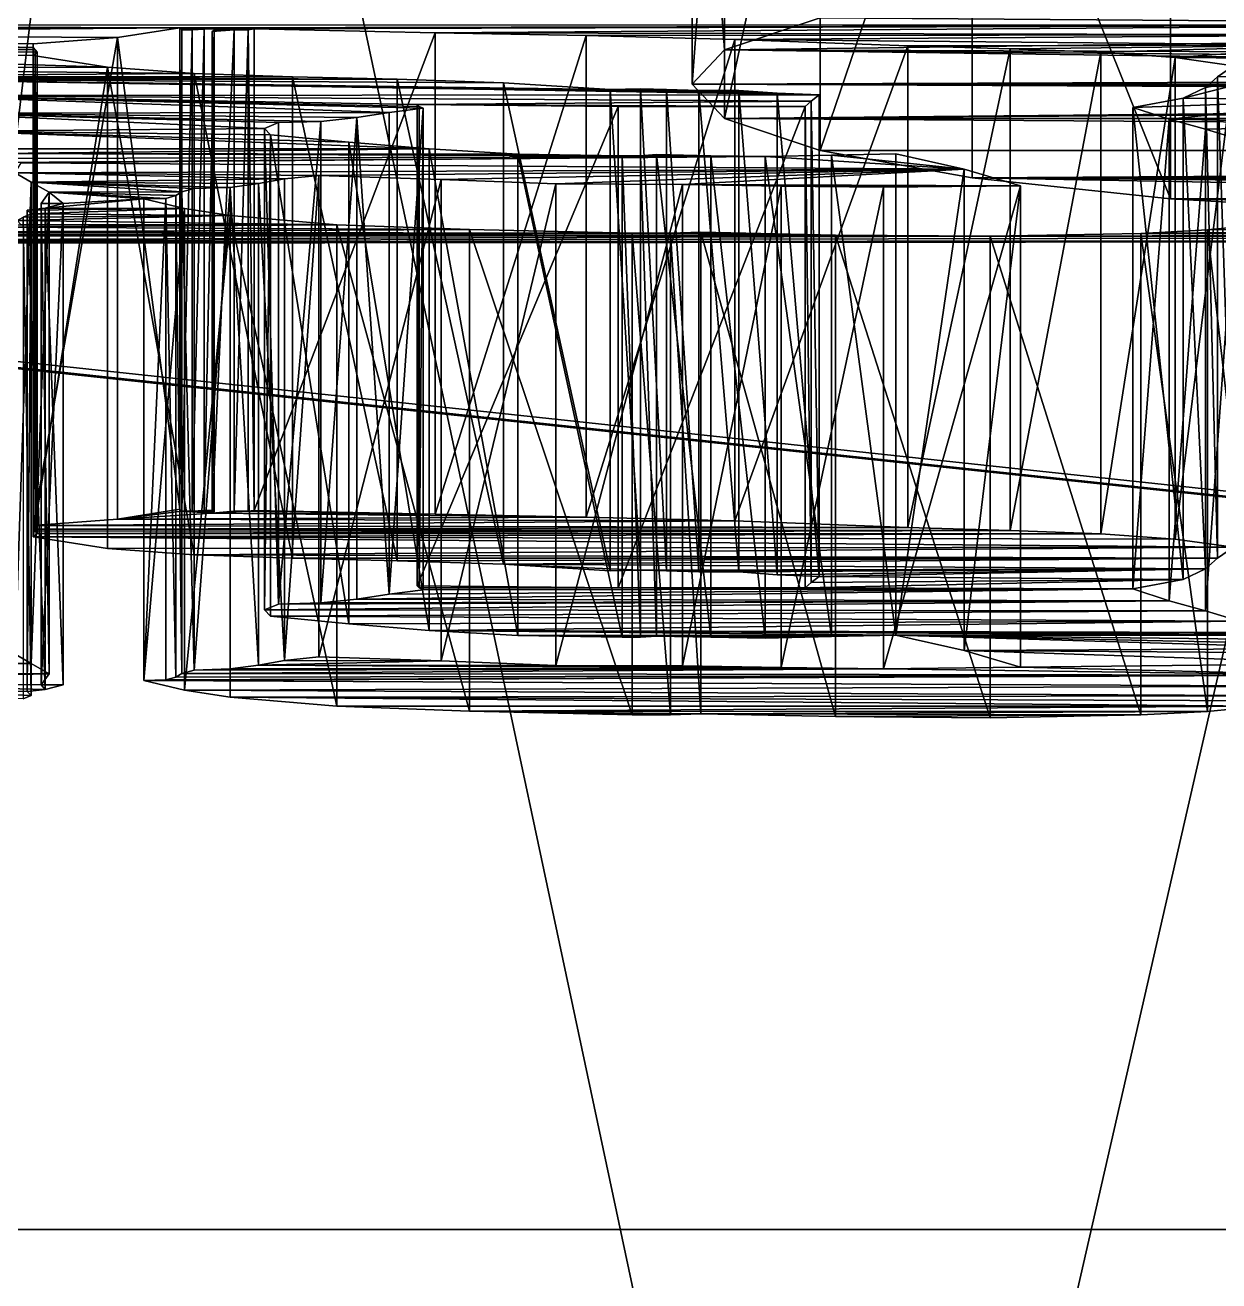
# Model space of a CAD drawing. Extents: x -48.5 to 48.5, y -27 to 68.5.
# Drawn here: x -9.855 to -6.111, y 57.419 to 61.358 of the extents above; entities that cross this region are included whole.
import ezdxf

# ---------------------------------------------------------------- set-up
doc = ezdxf.new("R2010")
doc.units = 0
doc.header["$MEASUREMENT"] = 0
doc.layers.add('STL2DXF', color=7, linetype='Continuous')

msp = doc.modelspace()

# ---------------------------------------------------------------- linework, layer by layer
at = {"layer": 'STL2DXF'}
for points in [[(-7.2769, 54.2352), (-4.756, 65.2507, 75), (-9.46, 64.5057, 75)], [(-4.756, 65.2507, 75), (-7.2769, 54.2352), (-3.6585, 54.8083)], [(-10.8156, 53.287), (-9.46, 64.5057, 75), (-14.0603, 63.2731, 75)], [(-9.46, 64.5057, 75), (-10.8156, 53.287), (-7.2769, 54.2352)], [(-7.6609, 61.2809, 34.2535), (-7.7631, 62.6587, 33.2766), (-7.6609, 62.7664, 34.0455)], [(-7.6609, 62.7664, 34.0455), (-7.3612, 61.3812, 34.97), (-7.6609, 61.2809, 34.2535)], [(-7.7631, 61.1732, 33.4845), (-7.6609, 62.5511, 32.5076), (-7.7631, 62.6587, 33.2766)], [(-7.7631, 62.6587, 33.2766), (-7.6609, 61.2809, 34.2535), (-7.7631, 61.1732, 33.4845)], [(-7.6609, 62.5511, 32.5076), (-7.7631, 61.1732, 33.4845), (-7.6609, 61.0656, 32.7156)], [(-7.6609, 61.0656, 32.7156), (-7.3612, 62.4507, 31.791), (-7.6609, 62.5511, 32.5076)], [(-7.3612, 62.4507, 31.791), (-7.6609, 61.0656, 32.7156), (-7.3612, 60.9652, 31.999)], [(-7.3612, 60.9652, 31.999), (-6.8845, 62.3646, 31.1757), (-7.3612, 62.4507, 31.791)], [(-6.8845, 62.3646, 31.1757), (-7.3612, 60.9652, 31.999), (-6.8845, 60.8791, 31.3837)], [(-6.2631, 60.813, 30.9115), (-6.8845, 62.3646, 31.1757), (-6.8845, 60.8791, 31.3837)], [(-6.8845, 62.3646, 31.1757), (-6.2631, 60.813, 30.9115), (-6.2631, 62.2985, 30.7036)], [(-5.5396, 60.7714, 30.6147), (-6.2631, 62.2985, 30.7036), (-6.2631, 60.813, 30.9115)], [(-6.2631, 62.2985, 30.7036), (-5.5396, 60.7714, 30.6147), (-5.5396, 62.2569, 30.4068)], [(-2.5981, 61.3465, 34.7225), (-7.3612, 61.3812, 34.97), (-2.8978, 61.4468, 35.439)], [(-2.5981, 61.3465, 34.7225), (-7.6609, 61.2809, 34.2535), (-7.3612, 61.3812, 34.97)], [(2.4215, 61.3611, 23.8275), (-5.2141, 61.3576, 23.8025), (-12.1624, 61.3585, 23.8088)], [(-9.3692, 61.3497, 23.7463), (-11.896, 61.3497, 23.7463), (-12.1624, 61.3585, 23.8088)], [(-9.3692, 61.3497, 23.7463), (-12.1624, 61.3585, 23.8088), (-5.2141, 61.3576, 23.8025)], [(-9.3692, 61.3497, 23.7463), (-11.6769, 61.3322, 23.6214), (-11.896, 61.3497, 23.7463)], [(-9.5646, 61.3191, 23.5278), (-11.6769, 61.3322, 23.6214), (-9.3692, 61.3497, 23.7463)], [(-9.8294, 61.2877, 23.303), (-11.3238, 61.2815, 23.2593), (-11.6769, 61.3322, 23.6214)], [(-9.8294, 61.2877, 23.303), (-11.6769, 61.3322, 23.6214), (-9.8294, 61.299, 23.3841)], [(-9.8294, 61.299, 23.3841), (-11.6769, 61.3322, 23.6214), (-9.5646, 61.3191, 23.5278)], [(-9.3692, 59.8395, 23.9578), (-9.5646, 61.3191, 23.5278), (-9.3692, 61.3497, 23.7463)], [(-5.2141, 61.3576, 23.8025), (-9.1359, 61.3462, 23.7213), (-9.3692, 61.3497, 23.7463)], [(-9.3692, 61.3497, 23.7463), (-9.3313, 61.3436, 23.7026), (-9.3629, 61.3436, 23.7026)], [(-9.3313, 61.3436, 23.7026), (-9.3692, 61.3497, 23.7463), (-9.2935, 61.3454, 23.7151)], [(-9.2935, 61.3454, 23.7151), (-9.3692, 61.3497, 23.7463), (-9.262, 61.3462, 23.7213)], [(-9.262, 61.3462, 23.7213), (-9.3692, 61.3497, 23.7463), (-9.1359, 61.3462, 23.7213)], [(-9.3629, 61.3436, 23.7026), (-9.3692, 59.8395, 23.9578), (-9.3692, 61.3497, 23.7463)], [(-9.3692, 59.8395, 23.9578), (-9.3629, 61.3436, 23.7026), (-9.3629, 59.8333, 23.914)], [(-9.3313, 61.3436, 23.7026), (-9.3629, 59.8333, 23.914), (-9.3629, 61.3436, 23.7026)], [(-9.3629, 59.8333, 23.914), (-9.3313, 61.3436, 23.7026), (-9.3313, 59.8333, 23.914)], [(-9.2935, 61.3454, 23.7151), (-9.3313, 59.8333, 23.914), (-9.3313, 61.3436, 23.7026)], [(-9.3313, 59.8333, 23.914), (-9.2935, 61.3454, 23.7151), (-9.2935, 59.8351, 23.9265)], [(-9.262, 61.3462, 23.7213), (-9.2935, 59.8351, 23.9265), (-9.2935, 61.3454, 23.7151)], [(-9.2935, 59.8351, 23.9265), (-9.262, 61.3462, 23.7213), (-9.262, 59.836, 23.9328)], [(-9.262, 61.3419, 23.6901), (-9.1989, 61.3436, 23.7026), (-9.2683, 61.3375, 23.6589)], [(-9.1989, 61.3436, 23.7026), (-9.2683, 59.8272, 23.8703), (-9.2683, 61.3375, 23.6589)], [(-9.2683, 59.8272, 23.8703), (-9.1989, 61.3436, 23.7026), (-9.1989, 59.8333, 23.914)], [(-9.2683, 61.3375, 23.6589), (-9.262, 59.8316, 23.9016), (-9.262, 61.3419, 23.6901)], [(-9.262, 59.8316, 23.9016), (-9.2683, 61.3375, 23.6589), (-9.2683, 59.8272, 23.8703)], [(-9.1989, 61.3436, 23.7026), (-9.262, 61.3419, 23.6901), (-9.262, 61.3462, 23.7213)], [(-9.1989, 61.3436, 23.7026), (-9.262, 61.3462, 23.7213), (-9.1548, 61.3436, 23.7026)], [(-9.1548, 61.3436, 23.7026), (-9.262, 61.3462, 23.7213), (-9.1359, 61.3462, 23.7213)], [(-9.262, 61.3419, 23.6901), (-9.262, 59.836, 23.9328), (-9.262, 61.3462, 23.7213)], [(-9.262, 59.836, 23.9328), (-9.262, 61.3419, 23.6901), (-9.262, 59.8316, 23.9016)], [(-9.1548, 61.3436, 23.7026), (-9.1989, 59.8333, 23.914), (-9.1989, 61.3436, 23.7026)], [(-9.1989, 59.8333, 23.914), (-9.1548, 61.3436, 23.7026), (-9.1548, 59.8333, 23.914)], [(-9.1359, 59.836, 23.9328), (-9.1548, 61.3436, 23.7026), (-9.1359, 61.3462, 23.7213)], [(-9.1548, 61.3436, 23.7026), (-9.1359, 59.836, 23.9328), (-9.1548, 59.8333, 23.914)], [(-5.2141, 61.3576, 23.8025), (-8.5684, 61.334, 23.6339), (-9.1359, 61.3462, 23.7213)], [(-8.5684, 61.334, 23.6339), (-9.1359, 59.836, 23.9328), (-9.1359, 61.3462, 23.7213)], [(-9.1359, 59.836, 23.9328), (-8.5684, 61.334, 23.6339), (-8.5684, 59.8237, 23.8454)], [(-5.5041, 61.3279, 23.5902), (-8.5684, 61.334, 23.6339), (-5.2141, 61.3576, 23.8025)], [(-5.5041, 61.3279, 23.5902), (-8.0955, 61.3252, 23.5715), (-8.5684, 61.334, 23.6339)], [(-8.0955, 61.3252, 23.5715), (-8.5684, 59.8237, 23.8454), (-8.5684, 61.334, 23.6339)], [(-5.5041, 61.3279, 23.5902), (-7.6289, 61.313, 23.4841), (-8.0955, 61.3252, 23.5715)], [(-2.1213, 61.2604, 34.1071), (-7.6609, 61.2809, 34.2535), (-2.5981, 61.3465, 34.7225)], [(-5.7185, 61.2947, 23.3529), (-7.6289, 61.313, 23.4841), (-5.5041, 61.3279, 23.5902)], [(-9.8231, 61.2807, 23.253), (-11.3238, 61.2815, 23.2593), (-9.8294, 61.2877, 23.303)], [(-9.5646, 61.3191, 23.5278), (-9.8294, 59.7888, 23.5956), (-9.8294, 61.299, 23.3841)], [(-9.8294, 59.7888, 23.5956), (-9.5646, 61.3191, 23.5278), (-9.5646, 59.8089, 23.7392)], [(-9.8294, 59.7888, 23.5956), (-9.8294, 61.2877, 23.303), (-9.8294, 61.299, 23.3841)], [(-9.8294, 59.7774, 23.5144), (-9.8231, 61.2807, 23.253), (-9.8294, 61.2877, 23.303)], [(-9.8294, 61.2877, 23.303), (-9.8294, 59.7888, 23.5956), (-9.8294, 59.7774, 23.5144)], [(-9.5646, 61.3191, 23.5278), (-9.3692, 59.8395, 23.9578), (-9.5646, 59.8089, 23.7392)], [(-8.5684, 59.8237, 23.8454), (-8.0955, 61.3252, 23.5715), (-8.0955, 59.815, 23.7829)], [(-7.6289, 61.313, 23.4841), (-8.0955, 59.815, 23.7829), (-8.0955, 61.3252, 23.5715)], [(-8.0955, 59.815, 23.7829), (-7.6289, 61.313, 23.4841), (-7.6289, 59.8027, 23.6955)], [(-7.0867, 61.2929, 23.3404), (-7.6289, 59.8027, 23.6955), (-7.6289, 61.313, 23.4841)], [(-5.7185, 61.2947, 23.3529), (-7.0867, 61.2929, 23.3404), (-7.6289, 61.313, 23.4841)], [(-7.6289, 59.8027, 23.6955), (-7.0867, 61.2929, 23.3404), (-7.0867, 59.7826, 23.5519)], [(-5.7185, 61.2947, 23.3529), (-6.7651, 61.2833, 23.2717), (-7.0867, 61.2929, 23.3404)], [(-6.7651, 61.2833, 23.2717), (-7.0867, 59.7826, 23.5519), (-7.0867, 61.2929, 23.3404)], [(-5.7185, 61.2947, 23.3529), (-6.4814, 61.2728, 23.1968), (-6.7651, 61.2833, 23.2717)], [(-5.7185, 61.2947, 23.3529), (-6.2481, 61.2562, 23.0782), (-6.4814, 61.2728, 23.1968)], [(-5.8635, 61.2536, 23.0594), (-6.2481, 61.2562, 23.0782), (-5.7185, 61.2947, 23.3529)], [(-9.5962, 61.2265, 22.8659), (-11.0211, 61.2238, 22.8471), (-11.3238, 61.2815, 23.2593)], [(-9.5962, 61.2265, 22.8659), (-11.3238, 61.2815, 23.2593), (-9.8294, 61.2632, 23.1281)], [(-9.8294, 61.2632, 23.1281), (-11.3238, 61.2815, 23.2593), (-9.8168, 61.2737, 23.2031)], [(-9.8168, 61.2737, 23.2031), (-11.3238, 61.2815, 23.2593), (-9.8231, 61.2807, 23.253)], [(-9.8231, 61.2807, 23.253), (-9.8294, 59.7774, 23.5144), (-9.8231, 59.7704, 23.4645)], [(-9.8168, 59.7634, 23.4145), (-9.8294, 61.2632, 23.1281), (-9.8168, 61.2737, 23.2031)], [(-9.8294, 61.2632, 23.1281), (-9.8168, 59.7634, 23.4145), (-9.8294, 59.7529, 23.3396)], [(-9.8294, 59.7529, 23.3396), (-9.5962, 61.2265, 22.8659), (-9.8294, 61.2632, 23.1281)], [(-9.8231, 59.7704, 23.4645), (-9.8168, 61.2737, 23.2031), (-9.8231, 61.2807, 23.253)], [(-9.8168, 61.2737, 23.2031), (-9.8231, 59.7704, 23.4645), (-9.8168, 59.7634, 23.4145)], [(-1.5, 61.1943, 33.635), (-7.7631, 61.1732, 33.4845), (-7.6609, 61.2809, 34.2535)], [(-1.5, 61.1943, 33.635), (-7.6609, 61.2809, 34.2535), (-1.815, 61.2278, 33.8743)], [(-1.815, 61.2278, 33.8743), (-7.6609, 61.2809, 34.2535), (-2.1213, 61.2604, 34.1071)], [(-7.0867, 59.7826, 23.5519), (-6.7651, 61.2833, 23.2717), (-6.7651, 59.773, 23.4832)], [(-6.4814, 61.2728, 23.1968), (-6.7651, 59.773, 23.4832), (-6.7651, 61.2833, 23.2717)], [(-6.7651, 59.773, 23.4832), (-6.4814, 61.2728, 23.1968), (-6.4814, 59.7625, 23.4083)], [(-6.2481, 61.2562, 23.0782), (-6.4814, 59.7625, 23.4083), (-6.4814, 61.2728, 23.1968)], [(-6.4814, 59.7625, 23.4083), (-6.2481, 61.2562, 23.0782), (-6.2481, 59.7459, 23.2896)], [(-6.0653, 61.2308, 22.8971), (-6.2481, 59.7459, 23.2896), (-6.2481, 61.2562, 23.0782)], [(-5.8635, 61.2536, 23.0594), (-6.0653, 61.2308, 22.8971), (-6.2481, 61.2562, 23.0782)], [(-9.325, 61.2064, 22.7223), (-11.0211, 61.2238, 22.8471), (-9.5962, 61.2265, 22.8659)], [(-9.325, 61.2064, 22.7223), (-10.8588, 61.1963, 22.6504), (-11.0211, 61.2238, 22.8471)], [(-9.5962, 61.2265, 22.8659), (-9.8294, 59.7529, 23.3396), (-9.5962, 59.7162, 23.0773)], [(-9.325, 59.6961, 22.9337), (-9.5962, 61.2265, 22.8659), (-9.5962, 59.7162, 23.0773)], [(-9.5962, 61.2265, 22.8659), (-9.325, 59.6961, 22.9337), (-9.325, 61.2064, 22.7223)], [(-6.2481, 59.7459, 23.2896), (-6.0653, 61.2308, 22.8971), (-6.0653, 59.7206, 23.1085)], [(-5.9455, 61.1994, 22.6723), (-6.1157, 61.1959, 22.6473), (-6.0653, 61.2308, 22.8971)], [(-6.1157, 61.1959, 22.6473), (-6.0653, 59.7206, 23.1085), (-6.0653, 61.2308, 22.8971)], [(-9.0161, 61.1959, 22.6473), (-10.8588, 61.1963, 22.6504), (-9.325, 61.2064, 22.7223)], [(-10.3591, 61.188, 22.5911), (-10.8588, 61.1963, 22.6504), (-8.6882, 61.188, 22.5911)], [(-8.6882, 61.188, 22.5911), (-10.8588, 61.1963, 22.6504), (-9.0161, 61.1959, 22.6473)], [(-7.3641, 61.139, 22.2414), (-10.233, 61.1373, 22.229), (-10.3591, 61.188, 22.5911)], [(-7.3641, 61.139, 22.2414), (-10.3591, 61.188, 22.5911), (-7.4965, 61.1443, 22.2789)], [(-7.4965, 61.1443, 22.2789), (-10.3591, 61.188, 22.5911), (-8.0199, 61.1565, 22.3663)], [(-8.0199, 61.1565, 22.3663), (-10.3591, 61.188, 22.5911), (-8.354, 61.1775, 22.5162)], [(-8.354, 61.1775, 22.5162), (-10.3591, 61.188, 22.5911), (-8.6882, 61.188, 22.5911)], [(-9.0161, 59.6856, 22.8588), (-9.325, 61.2064, 22.7223), (-9.325, 59.6961, 22.9337)], [(-9.325, 61.2064, 22.7223), (-9.0161, 59.6856, 22.8588), (-9.0161, 61.1959, 22.6473)], [(-8.6882, 59.6777, 22.8026), (-9.0161, 61.1959, 22.6473), (-9.0161, 59.6856, 22.8588)], [(-9.0161, 61.1959, 22.6473), (-8.6882, 59.6777, 22.8026), (-8.6882, 61.188, 22.5911)], [(-8.354, 59.6672, 22.7276), (-8.6882, 61.188, 22.5911), (-8.6882, 59.6777, 22.8026)], [(-8.6882, 61.188, 22.5911), (-8.354, 59.6672, 22.7276), (-8.354, 61.1775, 22.5162)], [(-8.0199, 59.6463, 22.5778), (-8.354, 61.1775, 22.5162), (-8.354, 59.6672, 22.7276)], [(-8.354, 61.1775, 22.5162), (-8.0199, 59.6463, 22.5778), (-8.0199, 61.1565, 22.3663)], [(-1.1332, 61.1732, 33.4845), (-7.7631, 61.1732, 33.4845), (-1.5, 61.1943, 33.635)], [(-7.7631, 61.1732, 33.4845), (0, 61.1385, 33.2369), (-7.6609, 61.0656, 32.7156)], [(0, 61.1385, 33.2369), (-7.7631, 61.1732, 33.4845), (-0.7765, 61.1527, 33.3382)], [(-0.7765, 61.1527, 33.3382), (-7.7631, 61.1732, 33.4845), (-1.1332, 61.1732, 33.4845)], [(7.6609, 61.0656, 32.7156), (-7.6609, 61.0656, 32.7156), (7.7631, 61.1732, 33.4845)], [(7.7631, 61.1732, 33.4845), (-7.6609, 61.0656, 32.7156), (0, 61.1385, 33.2369)], [(-5.6869, 61.1242, 22.1353), (-6.2229, 61.1294, 22.1728), (-5.9455, 61.1994, 22.6723)], [(-5.9455, 61.1994, 22.6723), (-6.2229, 61.1294, 22.1728), (-6.1535, 61.1627, 22.41)], [(-5.9455, 61.1994, 22.6723), (-6.1535, 61.1627, 22.41), (-6.1157, 61.1959, 22.6473)], [(-6.1535, 61.1627, 22.41), (-6.1157, 59.6856, 22.8588), (-6.1157, 61.1959, 22.6473)], [(-6.0653, 59.7206, 23.1085), (-6.1157, 61.1959, 22.6473), (-6.1157, 59.6856, 22.8588)], [(-7.3893, 61.1198, 22.1041), (-10.233, 61.1373, 22.229), (-7.3641, 61.139, 22.2414)], [(-8.7134, 61.084, 21.8481), (-10.151, 61.0822, 21.8356), (-10.233, 61.1373, 22.229)], [(-8.7134, 61.084, 21.8481), (-10.233, 61.1373, 22.229), (-8.6062, 61.0971, 21.9417)], [(-8.6062, 61.0971, 21.9417), (-10.233, 61.1373, 22.229), (-8.6189, 61.1032, 21.9854)], [(-8.6189, 61.1032, 21.9854), (-10.233, 61.1373, 22.229), (-8.6252, 61.1093, 22.0291)], [(-8.6252, 61.1093, 22.0291), (-10.233, 61.1373, 22.229), (-7.3893, 61.1198, 22.1041)], [(-8.0199, 61.1565, 22.3663), (-7.9253, 59.648, 22.5903), (-7.9253, 61.1583, 22.3788)], [(-7.8433, 61.1565, 22.3663), (-8.0199, 61.1565, 22.3663), (-7.9253, 61.1583, 22.3788)], [(-7.9253, 59.648, 22.5903), (-8.0199, 61.1565, 22.3663), (-8.0199, 59.6463, 22.5778)], [(-7.4965, 61.1443, 22.2789), (-8.0199, 61.1565, 22.3663), (-7.7424, 61.153, 22.3414)], [(-8.0199, 61.1565, 22.3663), (-7.8433, 61.1565, 22.3663), (-7.7424, 61.153, 22.3414)], [(-7.8433, 59.6463, 22.5778), (-7.9253, 61.1583, 22.3788), (-7.9253, 59.648, 22.5903)], [(-7.9253, 61.1583, 22.3788), (-7.8433, 59.6463, 22.5778), (-7.8433, 61.1565, 22.3663)], [(-7.7424, 59.6428, 22.5528), (-7.8433, 61.1565, 22.3663), (-7.8433, 59.6463, 22.5778)], [(-7.8433, 61.1565, 22.3663), (-7.7424, 59.6428, 22.5528), (-7.7424, 61.153, 22.3414)], [(-7.6163, 59.6428, 22.5528), (-7.7424, 61.153, 22.3414), (-7.7424, 59.6428, 22.5528)], [(-7.7424, 61.153, 22.3414), (-7.6163, 59.6428, 22.5528), (-7.6163, 61.153, 22.3414)], [(-7.6163, 61.153, 22.3414), (-7.4965, 61.1443, 22.2789), (-7.7424, 61.153, 22.3414)], [(-7.4965, 59.634, 22.4903), (-7.6163, 61.153, 22.3414), (-7.6163, 59.6428, 22.5528)], [(-7.6163, 61.153, 22.3414), (-7.4965, 59.634, 22.4903), (-7.4965, 61.1443, 22.2789)], [(-7.3641, 59.6288, 22.4529), (-7.4965, 61.1443, 22.2789), (-7.4965, 59.634, 22.4903)], [(-7.4965, 61.1443, 22.2789), (-7.3641, 59.6288, 22.4529), (-7.3641, 61.139, 22.2414)], [(-7.3641, 59.6288, 22.4529), (-7.3893, 61.1198, 22.1041), (-7.3641, 61.139, 22.2414)], [(-6.2229, 61.1294, 22.1728), (-6.1535, 59.6524, 22.6215), (-6.1535, 61.1627, 22.41)], [(-6.1157, 59.6856, 22.8588), (-6.1535, 61.1627, 22.41), (-6.1535, 59.6524, 22.6215)], [(-8.6062, 61.0971, 21.9417), (-8.7134, 59.5737, 22.0595), (-8.7134, 61.084, 21.8481)], [(-8.7134, 59.5737, 22.0595), (-8.6062, 61.0971, 21.9417), (-8.6062, 59.5868, 22.1532)], [(-7.4083, 61.1032, 21.9854), (-8.6252, 61.1093, 22.0291), (-7.3893, 61.1198, 22.1041)], [(-7.9946, 61.1032, 21.9854), (-8.6252, 59.5991, 22.2406), (-8.6252, 61.1093, 22.0291)], [(-8.6252, 59.5991, 22.2406), (-8.6189, 61.1032, 21.9854), (-8.6252, 61.1093, 22.0291)], [(-8.6252, 61.1093, 22.0291), (-7.4083, 61.1032, 21.9854), (-7.9946, 61.1032, 21.9854)], [(-8.6252, 59.5991, 22.2406), (-7.9946, 61.1032, 21.9854), (-7.9946, 59.5929, 22.1969)], [(-8.6189, 61.1032, 21.9854), (-8.6252, 59.5991, 22.2406), (-8.6189, 59.5929, 22.1969)], [(-8.6189, 59.5929, 22.1969), (-8.6062, 61.0971, 21.9417), (-8.6189, 61.1032, 21.9854)], [(-8.6062, 61.0971, 21.9417), (-8.6189, 59.5929, 22.1969), (-8.6062, 59.5868, 22.1532)], [(-7.4083, 61.1032, 21.9854), (-7.9946, 59.5929, 22.1969), (-7.9946, 61.1032, 21.9854)], [(-7.9946, 59.5929, 22.1969), (-7.4083, 61.1032, 21.9854), (-7.4083, 59.5929, 22.1969)], [(-7.3893, 59.6095, 22.3155), (-7.4083, 61.1032, 21.9854), (-7.3893, 61.1198, 22.1041)], [(-7.4083, 61.1032, 21.9854), (-7.3893, 59.6095, 22.3155), (-7.4083, 59.5929, 22.1969)], [(-7.3893, 61.1198, 22.1041), (-7.3641, 59.6288, 22.4529), (-7.3893, 59.6095, 22.3155)], [(-5.6869, 61.1242, 22.1353), (-6.3805, 61.0997, 21.9605), (-6.2229, 61.1294, 22.1728)], [(-6.3805, 61.0997, 21.9605), (-6.2229, 59.6192, 22.3842), (-6.2229, 61.1294, 22.1728)], [(-5.6869, 61.1242, 22.1353), (-6.267, 61.063, 21.6982), (-6.3805, 61.0997, 21.9605)], [(-6.267, 61.063, 21.6982), (-6.3805, 59.5894, 22.1719), (-6.3805, 61.0997, 21.9605)], [(-6.2229, 59.6192, 22.3842), (-6.3805, 61.0997, 21.9605), (-6.3805, 59.5894, 22.1719)], [(-5.4474, 61.0464, 21.5795), (-6.267, 61.063, 21.6982), (-5.6869, 61.1242, 22.1353)], [(-6.1535, 59.6524, 22.6215), (-6.2229, 61.1294, 22.1728), (-6.2229, 59.6192, 22.3842)], [(-8.8143, 61.0682, 21.7357), (-10.151, 61.0822, 21.8356), (-8.7134, 61.084, 21.8481)], [(-9.1044, 61.0341, 21.4921), (-10.0627, 61.0254, 21.4297), (-10.151, 61.0822, 21.8356)], [(-9.1044, 61.0341, 21.4921), (-10.151, 61.0822, 21.8356), (-9.0602, 61.0525, 21.6233)], [(-9.0602, 61.0525, 21.6233), (-10.151, 61.0822, 21.8356), (-8.9278, 61.056, 21.6482)], [(-8.9278, 61.056, 21.6482), (-10.151, 61.0822, 21.8356), (-8.8143, 61.0682, 21.7357)], [(-9.0602, 59.5422, 21.8347), (-9.1044, 61.0341, 21.4921), (-9.0602, 61.0525, 21.6233)], [(-8.9278, 61.056, 21.6482), (-9.0602, 59.5422, 21.8347), (-9.0602, 61.0525, 21.6233)], [(-9.0602, 59.5422, 21.8347), (-8.9278, 61.056, 21.6482), (-8.9278, 59.5457, 21.8597)], [(-8.8143, 61.0682, 21.7357), (-8.9278, 59.5457, 21.8597), (-8.9278, 61.056, 21.6482)], [(-8.9278, 59.5457, 21.8597), (-8.8143, 61.0682, 21.7357), (-8.8143, 59.558, 21.9471)], [(-8.7134, 59.5737, 22.0595), (-8.8143, 61.0682, 21.7357), (-8.7134, 61.084, 21.8481)], [(-8.8143, 61.0682, 21.7357), (-8.7134, 59.5737, 22.0595), (-8.8143, 59.558, 21.9471)], [(7.3612, 60.9652, 31.999), (-7.3612, 60.9652, 31.999), (-7.6609, 61.0656, 32.7156)], [(7.3612, 60.9652, 31.999), (-7.6609, 61.0656, 32.7156), (7.6609, 61.0656, 32.7156)], [(-6.3805, 59.5894, 22.1719), (-6.267, 61.063, 21.6982), (-6.267, 59.5527, 21.9096)], [(-5.4474, 61.0464, 21.5795), (-6.1535, 61.0315, 21.4734), (-6.267, 61.063, 21.6982)], [(-6.1535, 61.0315, 21.4734), (-6.267, 59.5527, 21.9096), (-6.267, 61.063, 21.6982)], [(-9.0854, 61.014, 21.3485), (-10.0627, 61.0254, 21.4297), (-9.1044, 61.0341, 21.4921)], [(-8.5873, 60.9695, 21.0301), (-9.9366, 60.9695, 21.0301), (-10.0627, 61.0254, 21.4297)], [(-8.5873, 60.9695, 21.0301), (-10.0627, 61.0254, 21.4297), (-8.8395, 60.9904, 21.1799)], [(-8.8395, 60.9904, 21.1799), (-10.0627, 61.0254, 21.4297), (-9.0854, 61.014, 21.3485)], [(-9.1044, 59.5239, 21.7036), (-9.0854, 61.014, 21.3485), (-9.1044, 61.0341, 21.4921)], [(-9.1044, 61.0341, 21.4921), (-9.0602, 59.5422, 21.8347), (-9.1044, 59.5239, 21.7036)], [(-9.0854, 61.014, 21.3485), (-9.1044, 59.5239, 21.7036), (-9.0854, 59.5038, 21.5599)], [(-8.8395, 59.4802, 21.3914), (-9.0854, 61.014, 21.3485), (-9.0854, 59.5038, 21.5599)], [(-9.0854, 61.014, 21.3485), (-8.8395, 59.4802, 21.3914), (-8.8395, 60.9904, 21.1799)], [(-6.267, 59.5527, 21.9096), (-6.1535, 61.0315, 21.4734), (-6.1535, 59.5212, 21.6848)], [(-5.4474, 61.0464, 21.5795), (-6.0463, 60.9992, 21.2424), (-6.1535, 61.0315, 21.4734)], [(-6.0463, 60.9992, 21.2424), (-6.1535, 59.5212, 21.6848), (-6.1535, 61.0315, 21.4734)], [(-8.5873, 59.4592, 21.2415), (-8.8395, 60.9904, 21.1799), (-8.8395, 59.4802, 21.3914)], [(-8.8395, 60.9904, 21.1799), (-8.5873, 59.4592, 21.2415), (-8.5873, 60.9695, 21.0301)], [(-6.1535, 59.5212, 21.6848), (-6.0463, 60.9992, 21.2424), (-6.0463, 59.4889, 21.4538)], [(-8.3099, 60.9537, 20.9177), (-9.9429, 60.9555, 20.9301), (-8.5873, 60.9695, 21.0301)], [(-8.5873, 60.9695, 21.0301), (-9.9429, 60.9555, 20.9301), (-9.9366, 60.9695, 21.0301)], [(-9.9429, 60.9555, 20.9301), (-7.5344, 60.9458, 20.8615), (-9.9366, 60.9397, 20.8177)], [(-7.5344, 60.9458, 20.8615), (-9.9429, 60.9555, 20.9301), (-7.982, 60.9485, 20.8802)], [(-7.982, 60.9485, 20.8802), (-9.9429, 60.9555, 20.9301), (-8.3099, 60.9537, 20.9177)], [(-7.5344, 60.9458, 20.8615), (-9.9114, 60.9275, 20.7303), (-9.9366, 60.9397, 20.8177)], [(-7.5344, 60.9458, 20.8615), (-9.8673, 60.9257, 20.7178), (-9.9114, 60.9275, 20.7303)], [(-6.9102, 60.9065, 20.5805), (-9.8673, 60.9257, 20.7178), (-7.5344, 60.9458, 20.8615)], [(-8.3099, 59.4434, 21.1291), (-8.5873, 60.9695, 21.0301), (-8.5873, 59.4592, 21.2415)], [(-8.5873, 60.9695, 21.0301), (-8.3099, 59.4434, 21.1291), (-8.3099, 60.9537, 20.9177)], [(-7.982, 59.4382, 21.0916), (-8.3099, 60.9537, 20.9177), (-8.3099, 59.4434, 21.1291)], [(-8.3099, 60.9537, 20.9177), (-7.982, 59.4382, 21.0916), (-7.982, 60.9485, 20.8802)], [(-7.982, 60.9485, 20.8802), (-7.7046, 60.9485, 20.8802), (-7.5344, 60.9458, 20.8615)], [(-7.7046, 60.9485, 20.8802), (-7.982, 60.9485, 20.8802), (-7.9253, 60.9485, 20.8802)], [(-7.9253, 59.4382, 21.0916), (-7.982, 60.9485, 20.8802), (-7.982, 59.4382, 21.0916)], [(-7.982, 60.9485, 20.8802), (-7.9253, 59.4382, 21.0916), (-7.9253, 60.9485, 20.8802)], [(-7.9253, 60.9485, 20.8802), (-7.8748, 59.4417, 21.1166), (-7.8748, 60.952, 20.9052)], [(-7.7046, 60.9485, 20.8802), (-7.9253, 60.9485, 20.8802), (-7.8748, 60.952, 20.9052)], [(-7.8748, 59.4417, 21.1166), (-7.9253, 60.9485, 20.8802), (-7.9253, 59.4382, 21.0916)], [(-7.7046, 59.4382, 21.0916), (-7.8748, 60.952, 20.9052), (-7.8748, 59.4417, 21.1166)], [(-7.8748, 60.952, 20.9052), (-7.7046, 59.4382, 21.0916), (-7.7046, 60.9485, 20.8802)], [(-7.5344, 59.4356, 21.0729), (-7.7046, 60.9485, 20.8802), (-7.7046, 59.4382, 21.0916)], [(-7.7046, 60.9485, 20.8802), (-7.5344, 59.4356, 21.0729), (-7.5344, 60.9458, 20.8615)], [(-6.9102, 60.9065, 20.5805), (-7.5344, 60.9458, 20.8615), (-7.3263, 60.9502, 20.8927)], [(-7.5344, 60.9458, 20.8615), (-7.3263, 59.4399, 21.1041), (-7.3263, 60.9502, 20.8927)], [(-7.3263, 59.4399, 21.1041), (-7.5344, 60.9458, 20.8615), (-7.5344, 59.4356, 21.0729)], [(7.3612, 60.9652, 31.999), (-6.8845, 60.8791, 31.3837), (-7.3612, 60.9652, 31.999)], [(-7.3263, 60.9502, 20.8927), (-7.1245, 59.4443, 21.1353), (-7.1245, 60.9546, 20.9239)], [(-6.9102, 60.9065, 20.5805), (-7.3263, 60.9502, 20.8927), (-7.1245, 60.9546, 20.9239)], [(-7.1245, 59.4443, 21.1353), (-7.3263, 60.9502, 20.8927), (-7.3263, 59.4399, 21.1041)], [(-7.1245, 59.4443, 21.1353), (-6.9102, 60.9065, 20.5805), (-7.1245, 60.9546, 20.9239)], [(6.8845, 60.8791, 31.3837), (-6.8845, 60.8791, 31.3837), (7.3612, 60.9652, 31.999)], [(-6.9102, 60.9065, 20.5805), (-9.8862, 60.8951, 20.4993), (-9.8673, 60.9257, 20.7178)], [(-6.9102, 60.9065, 20.5805), (-8.9341, 60.8864, 20.4368), (-9.8862, 60.8951, 20.4993)], [(-9.0413, 60.8759, 20.3619), (-9.8358, 60.8654, 20.287), (-9.8862, 60.8951, 20.4993)], [(-9.0413, 60.8759, 20.3619), (-9.8862, 60.8951, 20.4993), (-8.9341, 60.8864, 20.4368)], [(-9.8358, 60.8654, 20.287), (-9.8862, 59.3849, 20.7107), (-9.8862, 60.8951, 20.4993)], [(-6.9102, 60.9065, 20.5805), (-8.5495, 60.8742, 20.3494), (-8.9341, 60.8864, 20.4368)], [(-6.9102, 60.9065, 20.5805), (-8.1901, 60.8602, 20.2495), (-8.5495, 60.8742, 20.3494)], [(-6.9102, 60.9065, 20.5805), (-7.7929, 60.8584, 20.237), (-8.1901, 60.8602, 20.2495)], [(-6.7336, 60.8541, 20.2058), (-7.7929, 60.8584, 20.237), (-6.9102, 60.9065, 20.5805)], [(-6.9102, 60.9065, 20.5805), (-7.1245, 59.4443, 21.1353), (-6.9102, 59.3962, 20.7919)], [(-6.9102, 59.3962, 20.7919), (-6.7336, 60.8541, 20.2058), (-6.9102, 60.9065, 20.5805)], [(-9.8862, 59.3849, 20.7107), (-9.8358, 60.8654, 20.287), (-9.8358, 59.3552, 20.4984)], [(-9.1233, 60.861, 20.2558), (-9.8358, 60.8654, 20.287), (-9.0413, 60.8759, 20.3619)], [(-9.779, 60.834, 20.0622), (-9.8358, 59.3552, 20.4984), (-9.8358, 60.8654, 20.287)], [(-9.3629, 60.8348, 20.0684), (-9.779, 60.834, 20.0622), (-9.8358, 60.8654, 20.287)], [(-9.3629, 60.8348, 20.0684), (-9.8358, 60.8654, 20.287), (-9.325, 60.8453, 20.1434)], [(-9.325, 60.8453, 20.1434), (-9.8358, 60.8654, 20.287), (-9.2115, 60.8488, 20.1683)], [(-9.2115, 60.8488, 20.1683), (-9.8358, 60.8654, 20.287), (-9.1233, 60.861, 20.2558)], [(-9.1233, 59.3508, 20.4672), (-9.2115, 60.8488, 20.1683), (-9.1233, 60.861, 20.2558)], [(-9.0413, 59.3656, 20.5734), (-9.1233, 60.861, 20.2558), (-9.0413, 60.8759, 20.3619)], [(-9.1233, 60.861, 20.2558), (-9.0413, 59.3656, 20.5734), (-9.1233, 59.3508, 20.4672)], [(-8.9341, 60.8864, 20.4368), (-9.0413, 59.3656, 20.5734), (-9.0413, 60.8759, 20.3619)], [(-9.0413, 59.3656, 20.5734), (-8.9341, 60.8864, 20.4368), (-8.9341, 59.3761, 20.6483)], [(-8.5495, 60.8742, 20.3494), (-8.9341, 59.3761, 20.6483), (-8.9341, 60.8864, 20.4368)], [(-8.9341, 59.3761, 20.6483), (-8.5495, 60.8742, 20.3494), (-8.5495, 59.3639, 20.5609)], [(-8.1901, 60.8602, 20.2495), (-8.5495, 59.3639, 20.5609), (-8.5495, 60.8742, 20.3494)], [(-8.5495, 59.3639, 20.5609), (-8.1901, 60.8602, 20.2495), (-8.1901, 59.3499, 20.461)], [(-7.7929, 60.8584, 20.237), (-8.1901, 59.3499, 20.461), (-8.1901, 60.8602, 20.2495)], [(-8.1901, 59.3499, 20.461), (-7.7929, 60.8584, 20.237), (-7.7929, 59.3482, 20.4485)], [(-7.4839, 60.8532, 20.1996), (-7.7929, 59.3482, 20.4485), (-7.7929, 60.8584, 20.237)], [(-6.7336, 60.8541, 20.2058), (-7.4839, 60.8532, 20.1996), (-7.7929, 60.8584, 20.237)], [(-3.2631, 60.813, 30.9115), (-6.2631, 60.813, 30.9115), (-6.8845, 60.8791, 31.3837)], [(-3.2631, 60.813, 30.9115), (-6.8845, 60.8791, 31.3837), (-2.9482, 60.8465, 31.1509)], [(-2.9482, 60.8465, 31.1509), (-6.8845, 60.8791, 31.3837), (2.9482, 60.8465, 31.1509)], [(2.9482, 60.8465, 31.1509), (-6.8845, 60.8791, 31.3837), (6.8845, 60.8791, 31.3837)], [(-9.8358, 59.3552, 20.4984), (-9.779, 60.834, 20.0622), (-9.779, 59.3237, 20.2736)], [(-9.8042, 60.799, 19.8124), (-9.779, 59.3237, 20.2736), (-9.779, 60.834, 20.0622)], [(-9.779, 60.834, 20.0622), (-9.7349, 60.799, 19.8124), (-9.8042, 60.799, 19.8124)], [(-9.3818, 60.8235, 19.9873), (-9.779, 60.834, 20.0622), (-9.3629, 60.8348, 20.0684)], [(-9.7349, 60.799, 19.8124), (-9.779, 60.834, 20.0622), (-9.4827, 60.813, 19.9123)], [(-9.4827, 60.813, 19.9123), (-9.779, 60.834, 20.0622), (-9.4133, 60.8147, 19.9248)], [(-9.4133, 60.8147, 19.9248), (-9.779, 60.834, 20.0622), (-9.3818, 60.8235, 19.9873)], [(-9.3818, 59.3132, 20.1987), (-9.4133, 60.8147, 19.9248), (-9.3818, 60.8235, 19.9873)], [(-9.3629, 59.3246, 20.2799), (-9.3818, 60.8235, 19.9873), (-9.3629, 60.8348, 20.0684)], [(-9.3818, 60.8235, 19.9873), (-9.3629, 59.3246, 20.2799), (-9.3818, 59.3132, 20.1987)], [(-9.325, 59.335, 20.3548), (-9.3629, 60.8348, 20.0684), (-9.325, 60.8453, 20.1434)], [(-9.3629, 60.8348, 20.0684), (-9.325, 59.335, 20.3548), (-9.3629, 59.3246, 20.2799)], [(-9.2115, 60.8488, 20.1683), (-9.325, 59.335, 20.3548), (-9.325, 60.8453, 20.1434)], [(-9.325, 59.335, 20.3548), (-9.2115, 60.8488, 20.1683), (-9.2115, 59.3385, 20.3798)], [(-9.2115, 60.8488, 20.1683), (-9.1233, 59.3508, 20.4672), (-9.2115, 59.3385, 20.3798)], [(-7.7929, 59.3482, 20.4485), (-7.4839, 60.8532, 20.1996), (-7.4839, 59.3429, 20.411)], [(-7.4839, 60.8532, 20.1996), (-6.7336, 60.8541, 20.2058), (-7.1624, 60.8497, 20.1746)], [(-7.1624, 60.8497, 20.1746), (-7.4839, 59.3429, 20.411), (-7.4839, 60.8532, 20.1996)], [(-7.4839, 59.3429, 20.411), (-7.1624, 60.8497, 20.1746), (-7.1624, 59.3394, 20.386)], [(-6.7336, 60.8541, 20.2058), (-7.1624, 59.3394, 20.386), (-7.1624, 60.8497, 20.1746)], [(-7.1624, 59.3394, 20.386), (-6.7336, 60.8541, 20.2058), (-6.7336, 59.3438, 20.4172)], [(-6.7336, 60.8541, 20.2058), (-6.9102, 59.3962, 20.7919), (-6.7336, 59.3438, 20.4172)], [(-9.355, 60.7828, 19.6969), (-9.8484, 60.778, 19.6626), (-9.7916, 60.7841, 19.7063)], [(-9.8484, 60.778, 19.6626), (-9.7916, 59.2738, 19.9177), (-9.7916, 60.7841, 19.7063)], [(-9.355, 60.7828, 19.6969), (-9.8358, 60.7658, 19.5751), (-9.8484, 60.778, 19.6626)], [(-9.8358, 60.7658, 19.5751), (-9.8484, 59.2677, 19.874), (-9.8484, 60.778, 19.6626)], [(-9.7916, 59.2738, 19.9177), (-9.8484, 60.778, 19.6626), (-9.8484, 59.2677, 19.874)], [(-9.2115, 60.7605, 19.5377), (-9.8358, 60.7658, 19.5751), (-9.355, 60.7828, 19.6969)], [(-9.7349, 60.799, 19.8124), (-9.8042, 59.2887, 20.0239), (-9.8042, 60.799, 19.8124)], [(-9.8042, 59.2887, 20.0239), (-9.7349, 60.799, 19.8124), (-9.7349, 59.2887, 20.0239)], [(-9.779, 59.3237, 20.2736), (-9.8042, 60.799, 19.8124), (-9.8042, 59.2887, 20.0239)], [(-9.355, 60.7828, 19.6969), (-9.7916, 60.7841, 19.7063), (-9.4827, 60.813, 19.9123)], [(-9.4827, 60.813, 19.9123), (-9.7916, 60.7841, 19.7063), (-9.7349, 60.799, 19.8124)], [(-9.7916, 60.7841, 19.7063), (-9.7349, 59.2887, 20.0239), (-9.7349, 60.799, 19.8124)], [(-9.7349, 59.2887, 20.0239), (-9.7916, 60.7841, 19.7063), (-9.7916, 59.2738, 19.9177)], [(-9.4133, 60.8147, 19.9248), (-9.4827, 59.3027, 20.1238), (-9.4827, 60.813, 19.9123)], [(-9.4827, 59.3027, 20.1238), (-9.4133, 60.8147, 19.9248), (-9.4133, 59.3044, 20.1363)], [(-9.4827, 59.3027, 20.1238), (-9.355, 60.7828, 19.6969), (-9.4827, 60.813, 19.9123)], [(-9.355, 60.7828, 19.6969), (-9.4827, 59.3027, 20.1238), (-9.355, 59.2725, 19.9083)], [(-9.4133, 60.8147, 19.9248), (-9.3818, 59.3132, 20.1987), (-9.4133, 59.3044, 20.1363)], [(-9.355, 59.2725, 19.9083), (-9.2115, 60.7605, 19.5377), (-9.355, 60.7828, 19.6969)], [(-3.9867, 60.7714, 30.6147), (-5.5396, 60.7714, 30.6147), (-6.2631, 60.813, 30.9115)], [(-3.9867, 60.7714, 30.6147), (-6.2631, 60.813, 30.9115), (-3.2631, 60.813, 30.9115)], [(-8.8774, 60.7317, 19.3316), (-9.8799, 60.7448, 19.4253), (-9.2115, 60.7605, 19.5377)], [(-9.2115, 60.7605, 19.5377), (-9.8799, 60.7448, 19.4253), (-9.861, 60.7553, 19.5002)], [(-8.8774, 60.7317, 19.3316), (-9.8673, 60.7317, 19.3316), (-9.8799, 60.7448, 19.4253)], [(-9.2115, 60.7605, 19.5377), (-9.861, 60.7553, 19.5002), (-9.8358, 60.7658, 19.5751)], [(-9.861, 60.7553, 19.5002), (-9.8358, 59.2555, 19.7866), (-9.8358, 60.7658, 19.5751)], [(-9.8358, 59.2555, 19.7866), (-9.861, 60.7553, 19.5002), (-9.861, 59.245, 19.7116)], [(-9.8484, 59.2677, 19.874), (-9.8358, 60.7658, 19.5751), (-9.8358, 59.2555, 19.7866)], [(-9.2115, 60.7605, 19.5377), (-9.355, 59.2725, 19.9083), (-9.2115, 59.2502, 19.7491)], [(-8.8774, 59.2214, 19.5431), (-9.2115, 60.7605, 19.5377), (-9.2115, 59.2502, 19.7491)], [(-9.2115, 60.7605, 19.5377), (-8.8774, 59.2214, 19.5431), (-8.8774, 60.7317, 19.3316)], [(-6.8282, 60.6958, 19.0756), (-12.9883, 60.6766, 18.9382), (-10.3149, 60.6976, 19.0881)], [(-10.3149, 60.6976, 19.0881), (-7.3137, 60.6993, 19.1006), (-6.8282, 60.6958, 19.0756)], [(-7.3137, 60.6993, 19.1006), (-10.3149, 60.6976, 19.0881), (-10.2204, 60.6984, 19.0943)], [(-7.3137, 60.6993, 19.1006), (-10.2204, 60.6984, 19.0943), (-10.1636, 60.7028, 19.1256)], [(-10.1069, 60.7081, 19.163), (-7.9505, 60.7054, 19.1443), (-10.1636, 60.7028, 19.1256)], [(-7.3137, 60.6993, 19.1006), (-10.1636, 60.7028, 19.1256), (-7.8307, 60.7054, 19.1443)], [(-7.8307, 60.7054, 19.1443), (-10.1636, 60.7028, 19.1256), (-7.9505, 60.7054, 19.1443)], [(-7.9505, 60.7054, 19.1443), (-10.1069, 60.7081, 19.163), (-8.4612, 60.7168, 19.2255)], [(-8.4612, 60.7168, 19.2255), (-10.1069, 60.7081, 19.163), (-10.006, 60.7098, 19.1755)], [(-8.4612, 60.7168, 19.2255), (-10.006, 60.7098, 19.1755), (-9.9682, 60.7247, 19.2817)], [(-8.4612, 60.7168, 19.2255), (-9.9682, 60.7247, 19.2817), (-8.8774, 60.7317, 19.3316)], [(-8.8774, 60.7317, 19.3316), (-9.9682, 60.7247, 19.2817), (-9.9335, 60.7304, 19.3222)], [(-8.8774, 60.7317, 19.3316), (-9.9335, 60.7304, 19.3222), (-9.8673, 60.7317, 19.3316)], [(-8.4612, 59.2065, 19.4369), (-8.8774, 60.7317, 19.3316), (-8.8774, 59.2214, 19.5431)], [(-8.8774, 60.7317, 19.3316), (-8.4612, 59.2065, 19.4369), (-8.4612, 60.7168, 19.2255)], [(-7.9505, 59.1952, 19.3557), (-8.4612, 60.7168, 19.2255), (-8.4612, 59.2065, 19.4369)], [(-8.4612, 60.7168, 19.2255), (-7.9505, 59.1952, 19.3557), (-7.9505, 60.7054, 19.1443)], [(-7.8307, 59.1952, 19.3557), (-7.9505, 60.7054, 19.1443), (-7.9505, 59.1952, 19.3557)], [(-7.9505, 60.7054, 19.1443), (-7.8307, 59.1952, 19.3557), (-7.8307, 60.7054, 19.1443)], [(-7.3137, 60.6993, 19.1006), (-7.8307, 60.7054, 19.1443), (-7.7361, 60.7081, 19.163)], [(-7.8307, 60.7054, 19.1443), (-7.7361, 59.1978, 19.3745), (-7.7361, 60.7081, 19.163)], [(-7.7361, 59.1978, 19.3745), (-7.8307, 60.7054, 19.1443), (-7.8307, 59.1952, 19.3557)], [(-7.3137, 59.1891, 19.312), (-7.7361, 60.7081, 19.163), (-7.7361, 59.1978, 19.3745)], [(-7.7361, 60.7081, 19.163), (-7.3137, 59.1891, 19.312), (-7.3137, 60.6993, 19.1006)], [(-6.8282, 59.1856, 19.287), (-7.3137, 60.6993, 19.1006), (-7.3137, 59.1891, 19.312)], [(-7.3137, 60.6993, 19.1006), (-6.8282, 59.1856, 19.287), (-6.8282, 60.6958, 19.0756)], [(-6.8282, 60.6958, 19.0756), (-6.3553, 59.1943, 19.3495), (-6.3553, 60.7046, 19.138)], [(-6.3553, 60.7046, 19.138), (-3.7828, 60.7019, 19.1193), (-6.8282, 60.6958, 19.0756)], [(-6.8282, 60.6958, 19.0756), (-3.5117, 60.7019, 19.1193), (-3.4297, 60.695, 19.0694)], [(-3.5117, 60.7019, 19.1193), (-6.8282, 60.6958, 19.0756), (-3.7828, 60.7019, 19.1193)], [(-3.7828, 60.7019, 19.1193), (-6.3553, 60.7046, 19.138), (-4.0791, 60.731, 19.3269)], [(-4.0791, 60.731, 19.3269), (-6.3553, 60.7046, 19.138), (-6.1472, 60.7155, 19.2161)], [(-6.3553, 60.7046, 19.138), (-6.1472, 59.2052, 19.4275), (-6.1472, 60.7155, 19.2161)], [(-6.1472, 59.2052, 19.4275), (-6.3553, 60.7046, 19.138), (-6.3553, 59.1943, 19.3495)], [(-6.1472, 60.7155, 19.2161), (-5.977, 59.2223, 19.5493), (-5.977, 60.7325, 19.3379)], [(-4.0791, 60.731, 19.3269), (-6.1472, 60.7155, 19.2161), (-5.977, 60.7325, 19.3379)], [(-5.977, 59.2223, 19.5493), (-6.1472, 60.7155, 19.2161), (-6.1472, 59.2052, 19.4275)], [(-15.4991, 57.58, -3), (-13.6693, 60.6836, 18.9882), (15.4991, 57.58, -3)], [(15.4991, 57.58, -3), (-13.6693, 60.6836, 18.9882), (-13.5684, 60.6775, 18.9445)], [(15.4991, 57.58, -3), (-13.5684, 60.6775, 18.9445), (-13.3099, 60.6711, 18.8992)], [(12.5728, 60.6958, 19.0756), (15.4991, 57.58, -3), (-13.3099, 60.6711, 18.8992)], [(12.5728, 60.6958, 19.0756), (-13.3099, 60.6711, 18.8992), (8.6636, 60.6923, 19.0506)], [(8.6636, 60.6923, 19.0506), (-13.3099, 60.6711, 18.8992), (-12.9883, 60.6766, 18.9382)], [(-3.4297, 60.695, 19.0694), (-12.9883, 60.6766, 18.9382), (-6.8282, 60.6958, 19.0756)], [(-12.9883, 60.6766, 18.9382), (-3.4297, 60.695, 19.0694), (8.6636, 60.6923, 19.0506)], [(-6.3553, 59.1943, 19.3495), (-6.8282, 60.6958, 19.0756), (-6.8282, 59.1856, 19.287)], [(-9.3629, 59.8333, 23.914), (-9.5646, 59.8089, 23.7392), (-9.3692, 59.8395, 23.9578)], [(-9.2683, 59.8272, 23.8703), (-9.5646, 59.8089, 23.7392), (-9.3629, 59.8333, 23.914)], [(-9.2683, 59.8272, 23.8703), (-9.3629, 59.8333, 23.914), (-9.262, 59.8316, 23.9016)], [(-9.3313, 59.8333, 23.914), (-9.262, 59.8316, 23.9016), (-9.3629, 59.8333, 23.914)], [(-9.262, 59.8316, 23.9016), (-9.3313, 59.8333, 23.914), (-9.262, 59.836, 23.9328)], [(-9.262, 59.836, 23.9328), (-9.3313, 59.8333, 23.914), (-9.2935, 59.8351, 23.9265)], [(-9.1548, 59.8333, 23.914), (-8.5684, 59.8237, 23.8454), (-9.2683, 59.8272, 23.8703)], [(-9.1548, 59.8333, 23.914), (-9.2683, 59.8272, 23.8703), (-9.1989, 59.8333, 23.914)], [(-8.5684, 59.8237, 23.8454), (-9.1548, 59.8333, 23.914), (-9.1359, 59.836, 23.9328)], [(-7.6289, 59.8027, 23.6955), (-9.8294, 59.7888, 23.5956), (-9.5646, 59.8089, 23.7392)], [(-7.0867, 59.7826, 23.5519), (-9.8294, 59.7888, 23.5956), (-7.6289, 59.8027, 23.6955)], [(-8.0955, 59.815, 23.7829), (-9.5646, 59.8089, 23.7392), (-9.2683, 59.8272, 23.8703)], [(-7.6289, 59.8027, 23.6955), (-9.5646, 59.8089, 23.7392), (-8.0955, 59.815, 23.7829)], [(-8.0955, 59.815, 23.7829), (-9.2683, 59.8272, 23.8703), (-8.5684, 59.8237, 23.8454)], [(-7.0867, 59.7826, 23.5519), (-9.8294, 59.7774, 23.5144), (-9.8294, 59.7888, 23.5956)], [(-6.7651, 59.773, 23.4832), (-9.8294, 59.7774, 23.5144), (-7.0867, 59.7826, 23.5519)], [(-6.7651, 59.773, 23.4832), (-9.8231, 59.7704, 23.4645), (-9.8294, 59.7774, 23.5144)], [(-6.4814, 59.7625, 23.4083), (-9.8294, 59.7529, 23.3396), (-9.8168, 59.7634, 23.4145)], [(-6.2481, 59.7459, 23.2896), (-9.8294, 59.7529, 23.3396), (-6.4814, 59.7625, 23.4083)], [(-6.0653, 59.7206, 23.1085), (-9.5962, 59.7162, 23.0773), (-9.8294, 59.7529, 23.3396)], [(-6.0653, 59.7206, 23.1085), (-9.8294, 59.7529, 23.3396), (-6.2481, 59.7459, 23.2896)], [(-6.7651, 59.773, 23.4832), (-9.8168, 59.7634, 23.4145), (-9.8231, 59.7704, 23.4645)], [(-6.4814, 59.7625, 23.4083), (-9.8168, 59.7634, 23.4145), (-6.7651, 59.773, 23.4832)], [(-6.0653, 59.7206, 23.1085), (-9.325, 59.6961, 22.9337), (-9.5962, 59.7162, 23.0773)], [(-6.1157, 59.6856, 22.8588), (-9.325, 59.6961, 22.9337), (-6.0653, 59.7206, 23.1085)], [(-6.1157, 59.6856, 22.8588), (-9.0161, 59.6856, 22.8588), (-9.325, 59.6961, 22.9337)], [(-6.1157, 59.6856, 22.8588), (-8.6882, 59.6777, 22.8026), (-9.0161, 59.6856, 22.8588)], [(-6.1157, 59.6856, 22.8588), (-8.354, 59.6672, 22.7276), (-8.6882, 59.6777, 22.8026)], [(-6.1535, 59.6524, 22.6215), (-8.354, 59.6672, 22.7276), (-6.1157, 59.6856, 22.8588)], [(-8.354, 59.6672, 22.7276), (-7.9253, 59.648, 22.5903), (-8.0199, 59.6463, 22.5778)], [(-7.9253, 59.648, 22.5903), (-8.354, 59.6672, 22.7276), (-6.1535, 59.6524, 22.6215)], [(-6.1535, 59.6524, 22.6215), (-7.8433, 59.6463, 22.5778), (-7.9253, 59.648, 22.5903)], [(-6.1535, 59.6524, 22.6215), (-7.6163, 59.6428, 22.5528), (-7.8433, 59.6463, 22.5778)], [(-7.8433, 59.6463, 22.5778), (-7.6163, 59.6428, 22.5528), (-7.7424, 59.6428, 22.5528)], [(-6.1535, 59.6524, 22.6215), (-7.4965, 59.634, 22.4903), (-7.6163, 59.6428, 22.5528)], [(-6.1535, 59.6524, 22.6215), (-7.3641, 59.6288, 22.4529), (-7.4965, 59.634, 22.4903)], [(-6.2229, 59.6192, 22.3842), (-7.3641, 59.6288, 22.4529), (-6.1535, 59.6524, 22.6215)], [(-8.6252, 59.5991, 22.2406), (-7.9946, 59.5929, 22.1969), (-8.6189, 59.5929, 22.1969)], [(-6.3805, 59.5894, 22.1719), (-7.4083, 59.5929, 22.1969), (-6.2229, 59.6192, 22.3842)], [(-6.2229, 59.6192, 22.3842), (-7.4083, 59.5929, 22.1969), (-7.3893, 59.6095, 22.3155)], [(-6.2229, 59.6192, 22.3842), (-7.3893, 59.6095, 22.3155), (-7.3641, 59.6288, 22.4529)], [(-6.267, 59.5527, 21.9096), (-8.9278, 59.5457, 21.8597), (-8.8143, 59.558, 21.9471)], [(-6.267, 59.5527, 21.9096), (-8.8143, 59.558, 21.9471), (-6.3805, 59.5894, 22.1719)], [(-6.3805, 59.5894, 22.1719), (-8.8143, 59.558, 21.9471), (-8.7134, 59.5737, 22.0595)], [(-6.3805, 59.5894, 22.1719), (-8.7134, 59.5737, 22.0595), (-8.6062, 59.5868, 22.1532)], [(-6.3805, 59.5894, 22.1719), (-8.6062, 59.5868, 22.1532), (-8.6189, 59.5929, 22.1969)], [(-6.3805, 59.5894, 22.1719), (-8.6189, 59.5929, 22.1969), (-7.4083, 59.5929, 22.1969)], [(-7.4083, 59.5929, 22.1969), (-8.6189, 59.5929, 22.1969), (-7.9946, 59.5929, 22.1969)], [(-6.1535, 59.5212, 21.6848), (-9.1044, 59.5239, 21.7036), (-6.267, 59.5527, 21.9096)], [(-6.267, 59.5527, 21.9096), (-9.1044, 59.5239, 21.7036), (-9.0602, 59.5422, 21.8347)], [(-6.1535, 59.5212, 21.6848), (-9.0854, 59.5038, 21.5599), (-9.1044, 59.5239, 21.7036)], [(-6.0463, 59.4889, 21.4538), (-9.0854, 59.5038, 21.5599), (-6.1535, 59.5212, 21.6848)], [(-6.267, 59.5527, 21.9096), (-9.0602, 59.5422, 21.8347), (-8.9278, 59.5457, 21.8597)], [(-6.0463, 59.4889, 21.4538), (-8.8395, 59.4802, 21.3914), (-9.0854, 59.5038, 21.5599)], [(-6.0463, 59.4889, 21.4538), (-8.5873, 59.4592, 21.2415), (-8.8395, 59.4802, 21.3914)], [(-5.9518, 59.4531, 21.1978), (-8.5873, 59.4592, 21.2415), (-6.0463, 59.4889, 21.4538)], [(-7.1245, 59.4443, 21.1353), (-8.3099, 59.4434, 21.1291), (-8.5873, 59.4592, 21.2415)], [(-7.1245, 59.4443, 21.1353), (-8.5873, 59.4592, 21.2415), (-5.8446, 59.4443, 21.1353)], [(-5.8446, 59.4443, 21.1353), (-8.5873, 59.4592, 21.2415), (-5.8887, 59.4496, 21.1728)], [(-5.8887, 59.4496, 21.1728), (-8.5873, 59.4592, 21.2415), (-5.9518, 59.4531, 21.1978)], [(-7.1245, 59.4443, 21.1353), (-7.8748, 59.4417, 21.1166), (-8.3099, 59.4434, 21.1291)], [(-8.3099, 59.4434, 21.1291), (-7.9253, 59.4382, 21.0916), (-7.982, 59.4382, 21.0916)], [(-7.9253, 59.4382, 21.0916), (-8.3099, 59.4434, 21.1291), (-7.8748, 59.4417, 21.1166)], [(-7.3263, 59.4399, 21.1041), (-7.8748, 59.4417, 21.1166), (-7.1245, 59.4443, 21.1353)], [(-7.3263, 59.4399, 21.1041), (-7.7046, 59.4382, 21.0916), (-7.8748, 59.4417, 21.1166)], [(-7.7046, 59.4382, 21.0916), (-7.3263, 59.4399, 21.1041), (-7.5344, 59.4356, 21.0729)], [(-5.7374, 59.4032, 20.8419), (-6.9102, 59.3962, 20.7919), (-7.1245, 59.4443, 21.1353)], [(-5.7374, 59.4032, 20.8419), (-7.1245, 59.4443, 21.1353), (-5.7941, 59.4163, 20.9355)], [(-5.7941, 59.4163, 20.9355), (-7.1245, 59.4443, 21.1353), (-5.8383, 59.4303, 21.0354)], [(-5.8383, 59.4303, 21.0354), (-7.1245, 59.4443, 21.1353), (-5.8446, 59.4443, 21.1353)], [(-5.6996, 59.3884, 20.7357), (-6.9102, 59.3962, 20.7919), (-5.7374, 59.4032, 20.8419)], [(-9.8358, 59.3552, 20.4984), (-12.1813, 59.349, 20.4547), (-11.9858, 59.3656, 20.5734)], [(-9.8358, 59.3552, 20.4984), (-11.9858, 59.3656, 20.5734), (-9.8862, 59.3849, 20.7107)], [(-8.5495, 59.3639, 20.5609), (-9.1233, 59.3508, 20.4672), (-9.0413, 59.3656, 20.5734)], [(-8.1901, 59.3499, 20.461), (-9.1233, 59.3508, 20.4672), (-8.5495, 59.3639, 20.5609)], [(-8.5495, 59.3639, 20.5609), (-9.0413, 59.3656, 20.5734), (-8.9341, 59.3761, 20.6483)], [(-5.6869, 59.3552, 20.4984), (-6.7336, 59.3438, 20.4172), (-6.9102, 59.3962, 20.7919)], [(-5.6869, 59.3552, 20.4984), (-6.9102, 59.3962, 20.7919), (-5.6996, 59.3884, 20.7357)], [(-9.779, 59.3237, 20.2736), (-10.8698, 59.3079, 20.1612), (-13.1964, 59.3114, 20.1862)], [(-9.779, 59.3237, 20.2736), (-13.1964, 59.3114, 20.1862), (-12.9946, 59.3176, 20.2299)], [(-9.779, 59.3237, 20.2736), (-12.9946, 59.3176, 20.2299), (-12.692, 59.328, 20.3049)], [(-9.779, 59.3237, 20.2736), (-12.692, 59.328, 20.3049), (-9.8358, 59.3552, 20.4984)], [(-9.8358, 59.3552, 20.4984), (-12.692, 59.328, 20.3049), (-12.383, 59.3385, 20.3798)], [(-9.8358, 59.3552, 20.4984), (-12.383, 59.3385, 20.3798), (-12.1813, 59.349, 20.4547)], [(-9.779, 59.3237, 20.2736), (-10.8446, 59.3044, 20.1363), (-10.8698, 59.3079, 20.1612)], [(-9.779, 59.3237, 20.2736), (-10.8257, 59.3009, 20.1113), (-10.8446, 59.3044, 20.1363)], [(-9.8042, 59.2887, 20.0239), (-10.8257, 59.3009, 20.1113), (-9.779, 59.3237, 20.2736)], [(-5.7626, 59.2843, 19.9926), (-9.4827, 59.3027, 20.1238), (-5.7185, 59.3193, 20.2424)], [(-5.7185, 59.3193, 20.2424), (-9.4827, 59.3027, 20.1238), (-9.4133, 59.3044, 20.1363)], [(-5.7185, 59.3193, 20.2424), (-9.4133, 59.3044, 20.1363), (-9.3818, 59.3132, 20.1987)], [(-5.7185, 59.3193, 20.2424), (-9.3818, 59.3132, 20.1987), (-9.3629, 59.3246, 20.2799)], [(-5.7185, 59.3193, 20.2424), (-9.3629, 59.3246, 20.2799), (-7.1624, 59.3394, 20.386)], [(-7.1624, 59.3394, 20.386), (-9.3629, 59.3246, 20.2799), (-9.325, 59.335, 20.3548)], [(-7.1624, 59.3394, 20.386), (-9.325, 59.335, 20.3548), (-9.2115, 59.3385, 20.3798)], [(-9.1233, 59.3508, 20.4672), (-7.1624, 59.3394, 20.386), (-9.2115, 59.3385, 20.3798)], [(-7.1624, 59.3394, 20.386), (-9.1233, 59.3508, 20.4672), (-7.4839, 59.3429, 20.411)], [(-7.4839, 59.3429, 20.411), (-9.1233, 59.3508, 20.4672), (-7.7929, 59.3482, 20.4485)], [(-7.7929, 59.3482, 20.4485), (-9.1233, 59.3508, 20.4672), (-8.1901, 59.3499, 20.461)], [(-5.7185, 59.3193, 20.2424), (-7.1624, 59.3394, 20.386), (-6.7336, 59.3438, 20.4172)], [(-5.7185, 59.3193, 20.2424), (-6.7336, 59.3438, 20.4172), (-5.6869, 59.3552, 20.4984)], [(-9.861, 59.245, 19.7116), (-10.8257, 59.3009, 20.1113), (-9.8358, 59.2555, 19.7866)], [(-9.8358, 59.2555, 19.7866), (-10.8257, 59.3009, 20.1113), (-9.8484, 59.2677, 19.874)], [(-9.8484, 59.2677, 19.874), (-10.8257, 59.3009, 20.1113), (-9.7916, 59.2738, 19.9177)], [(-9.7916, 59.2738, 19.9177), (-10.8257, 59.3009, 20.1113), (-9.8042, 59.2887, 20.0239)], [(-9.7349, 59.2887, 20.0239), (-9.7916, 59.2738, 19.9177), (-9.8042, 59.2887, 20.0239)], [(-5.7626, 59.2843, 19.9926), (-9.355, 59.2725, 19.9083), (-9.4827, 59.3027, 20.1238)], [(-5.8004, 59.2546, 19.7803), (-9.355, 59.2725, 19.9083), (-5.7626, 59.2843, 19.9926)], [(-5.8004, 59.2546, 19.7803), (-9.2115, 59.2502, 19.7491), (-9.355, 59.2725, 19.9083)], [(-5.9013, 59.2389, 19.6679), (-9.2115, 59.2502, 19.7491), (-5.8004, 59.2546, 19.7803)], [(-5.977, 59.2223, 19.5493), (-8.8774, 59.2214, 19.5431), (-9.2115, 59.2502, 19.7491)], [(-5.977, 59.2223, 19.5493), (-9.2115, 59.2502, 19.7491), (-5.9013, 59.2389, 19.6679)], [(-5.977, 59.2223, 19.5493), (-8.4612, 59.2065, 19.4369), (-8.8774, 59.2214, 19.5431)], [(-6.1472, 59.2052, 19.4275), (-8.4612, 59.2065, 19.4369), (-5.977, 59.2223, 19.5493)], [(-8.4612, 59.2065, 19.4369), (-7.8307, 59.1952, 19.3557), (-7.9505, 59.1952, 19.3557)], [(-7.8307, 59.1952, 19.3557), (-8.4612, 59.2065, 19.4369), (-7.7361, 59.1978, 19.3745)], [(-7.7361, 59.1978, 19.3745), (-8.4612, 59.2065, 19.4369), (-6.1472, 59.2052, 19.4275)], [(-6.3553, 59.1943, 19.3495), (-7.7361, 59.1978, 19.3745), (-6.1472, 59.2052, 19.4275)], [(-6.3553, 59.1943, 19.3495), (-7.3137, 59.1891, 19.312), (-7.7361, 59.1978, 19.3745)], [(-7.3137, 59.1891, 19.312), (-6.3553, 59.1943, 19.3495), (-6.8282, 59.1856, 19.287)], [(-21.9427, -16.0849, -3), (-15.4991, 57.58, -3), (20.5725, -16.0849, -3)], [(20.5725, -16.0849, -3), (-15.4991, 57.58, -3), (15.4991, 57.58, -3)]]:
    msp.add_3dface(points, dxfattribs=at)

doc.saveas('drawing.dxf')
